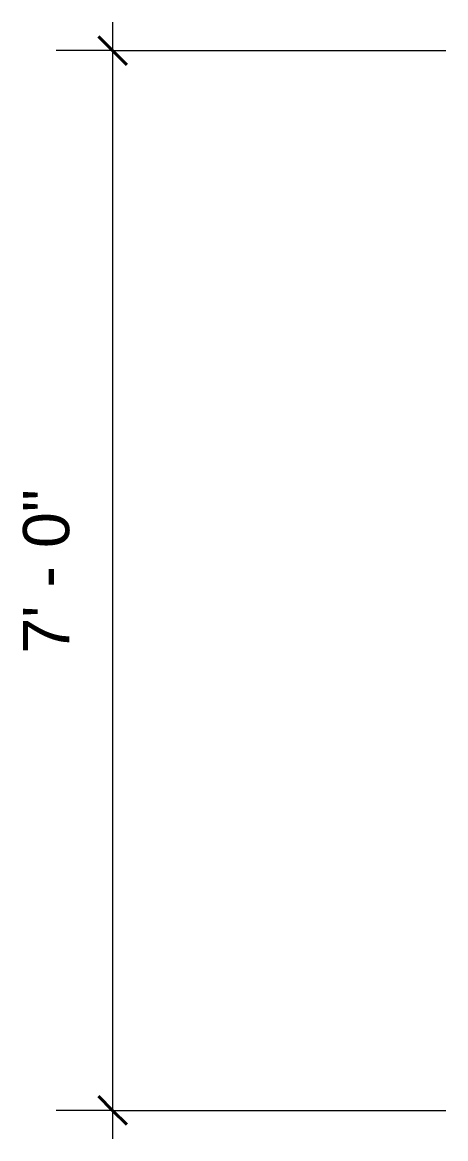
# Model space of a CAD drawing. Header units: inches. Extents: x -6061 to 13621, y -296 to 7483.
# Drawn here: x -5343.8 to -5310.2, y 45.4 to 133.9 of the extents above; entities that cross this region are included whole.
import ezdxf

# ---------------------------------------------------------------- set-up
doc = ezdxf.new("R2010")
doc.units = ezdxf.units.IN
doc.header["$MEASUREMENT"] = 0
doc.layers.get('0').update_dxf_attribs({"linetype": 'CONTINUOUS'})
doc.styles.add('Arial$001H0', font='arial.ttf')

msp = doc.modelspace()

# ---------------------------------------------------------------- linework, layer by layer
at = {"color": 7, "linetype": 'Continuous', "lineweight": 9, "true_color": 0x000007}
for p, q in [((-5336.60004, 133.88009), (-5336.60004, 45.38009)), ((-5336.60004, 131.63756), (-5341.0851, 131.63756)), ((-5336.60004, 131.63756), (-5310.17017, 131.63756)), ((-5336.60004, 47.62262), (-5341.0851, 47.62262)), ((-5336.60004, 47.62262), (-5310.17017, 47.62262))]:
    msp.add_line(p, q, dxfattribs=at)
at = {"color": 7, "linetype": 'Continuous', "lineweight": 40, "true_color": 0x000007}
for p, q in [((-5336.60004, 131.63756), (-5337.7213, 132.75882)), ((-5336.60004, 131.63756), (-5335.47877, 130.51629)), ((-5336.60004, 47.62262), (-5337.7213, 48.74389)), ((-5336.60004, 47.62262), (-5335.47877, 46.50136))]:
    msp.add_line(p, q, dxfattribs=at)

# ---------------------------------------------------------------- texts
at = {"color": 7, "true_color": 0x000007, "style": 'Arial$001H0'}
msp.add_text('7\' - 0"', height=3.667117, rotation=90, dxfattribs=at).set_placement((-5340.04419, 83.82337))

doc.saveas('drawing.dxf')
